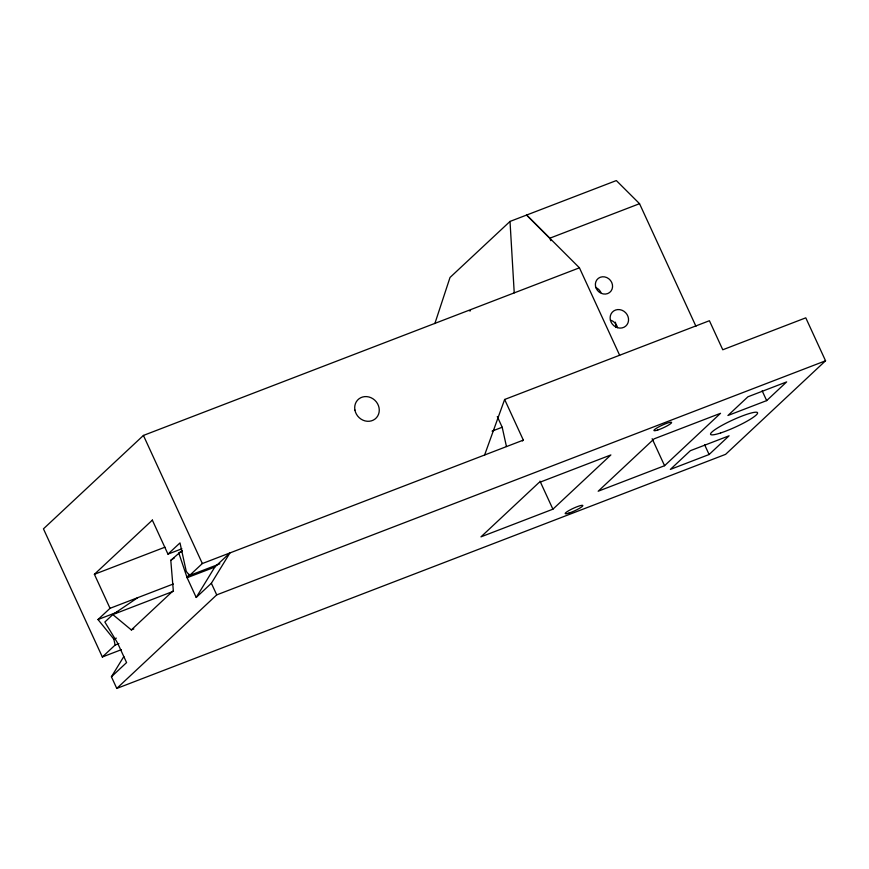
<?xml version="1.0" encoding="UTF-8"?>
<svg xmlns="http://www.w3.org/2000/svg" width="869" height="869" viewBox="0 0 869 869"><rect width="100%" height="100%" fill="white"/><g stroke="black" fill="none" stroke-linecap="round" stroke-linejoin="round"><path stroke-width="1.3" d="M434.858 323.572L450.012 277.483L510.016 221.432L616.338 180.567L639.541 203.694L695.95 326.299M484.598 455.03L504.639 399.479L709.408 320.726L722.769 349.772L805.78 317.837L825.55 360.787L725.593 454.346L116.772 688.433L111.417 676.788L123.822 656.529M189.094 574.29L187.117 577.711L196.209 597.459L211.373 583.262L229.97 552.88L214.806 567.077L196.209 597.459M619.651 355.269L579.438 267.815L143.418 435.434L43.45 528.841L102.346 656.986L121.334 649.686M152.433 520.053L94.395 574.3L110.037 608.311L98.001 619.532L113.828 639.106L115.132 645.048L102.346 656.986M111.417 676.788L126.581 662.591L117.489 642.854L104.856 622.019L112.818 614.568L131.317 629.916L173.311 590.648L170.791 560.331L182.023 550.588M152.347 520.129L167.967 554.129L180.002 542.908L186.27 571.4L189.572 575.474L202.347 563.546L523.334 440.116L504.639 399.479M116.772 688.433L216.718 594.885L825.55 360.787M552.901 509.191L610.874 454.943L538.921 482.61L480.959 536.857L552.901 509.191L539.986 481.133M664.568 465.708L720.531 413.307L654.129 438.845L598.165 491.235L664.568 465.708L652.141 438.704M709.104 454.509L729.091 435.803L690.355 450.696L670.357 469.412L709.104 454.509L704.585 444.7M766.664 400.609L786.662 381.904L747.916 396.796L727.929 415.501L766.664 400.609L762.156 390.8M522.421 440.952L523.334 440.116M170.791 560.331L174.408 557.876M137.639 597.731L112.818 614.568L173.507 591.235M469.271 310.754L470.509 310.83M182.36 551.326L178.753 552.88L187.117 577.711L214.806 567.077M579.438 267.815L526.603 215.045L549.751 238.225L639.541 203.694M94.395 574.3L164.958 547.188M167.967 554.129L181.893 548.784M492.082 431.122L502.195 427.233L497.296 416.544M189.572 575.474L219.868 563.829M110.037 608.311L173.311 583.99M98.001 619.532L118.26 611.743M131.317 629.916L133.848 628.939M113.828 639.106L116.359 638.128M115.132 645.048L118.912 643.592M549.751 238.225L550.87 240.68M143.418 435.434L202.347 563.546M211.373 583.262L216.718 594.885M502.195 427.233L506.453 446.536M615.437 322.182L615.915 327.526M510.016 221.432L514.231 292.875M611.135 320.324A9.689 8.777 46.9 0 1 617.501 327.635M596.004 287.672A9.048 8.19 46.9 0 1 600.924 292.549M720.607 432.968A25.853 3.78 -24.7 0 0 757.518 413.372A25.853 3.78 -24.7 0 0 724.062 424.257A25.853 3.78 -24.7 0 0 720.607 432.968M610.386 320.118A9.689 8.777 46.9 0 0 625.702 326.136A9.689 8.777 46.9 0 0 621.932 310.222A9.689 8.777 46.9 0 0 610.386 320.118M657.735 430.014A9.689 1.412 -24.7 0 0 671.574 422.671A9.689 1.412 -24.7 0 0 659.028 426.755A9.689 1.412 -24.7 0 0 657.735 430.014M595.515 286.194A9.048 8.19 46.9 0 0 609.593 292.505A9.048 8.19 46.9 0 0 606.801 277.569A9.048 8.19 46.9 0 0 595.515 286.194M568.956 513.09A9.689 1.412 -24.7 0 0 582.806 505.747A9.689 1.412 -24.7 0 0 570.26 509.831A9.689 1.412 -24.7 0 0 568.956 513.09M354.91 410.049A12.926 11.71 46.9 0 0 375.006 419.064A12.926 11.71 46.9 0 0 371.03 397.72A12.926 11.71 46.9 0 0 354.91 410.049"/></g></svg>
